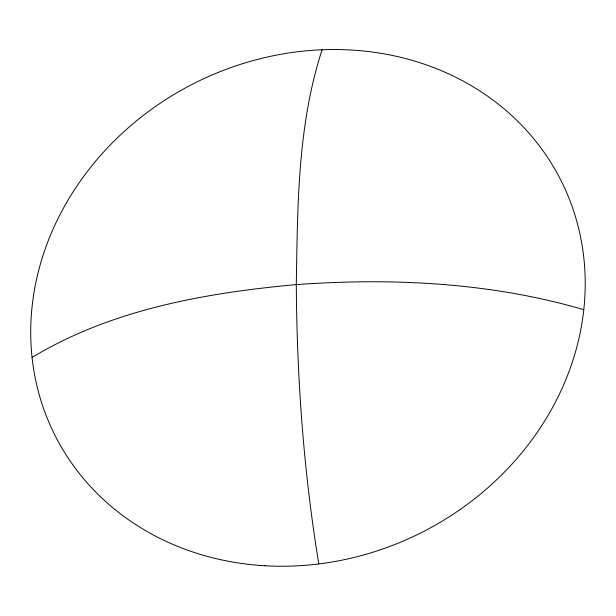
<?xml version="1.0" encoding="UTF-8"?>
<svg xmlns="http://www.w3.org/2000/svg" width="616" height="616" viewBox="0 0 616 616"><rect width="100%" height="100%" fill="white"/><g stroke="black" fill="none" stroke-linecap="round" stroke-linejoin="round"><path stroke-width="0.92" d="M322.099 49.765C297.497 125.225 297.605 206.021 296.304 284.6C296.85 378.085 303.657 471.656 318.803 563.948M32.063 357.449C111.419 309.502 205.22 292.916 296.304 284.6C392.523 277.67 490.798 282.513 583.791 309.671M264.965 565.765A283.291 251.728 -26.6 0 0 566.666 192.631A283.291 251.728 -26.6 0 0 92.269 165.257A283.291 251.728 -26.6 0 0 264.965 565.765"/></g></svg>
